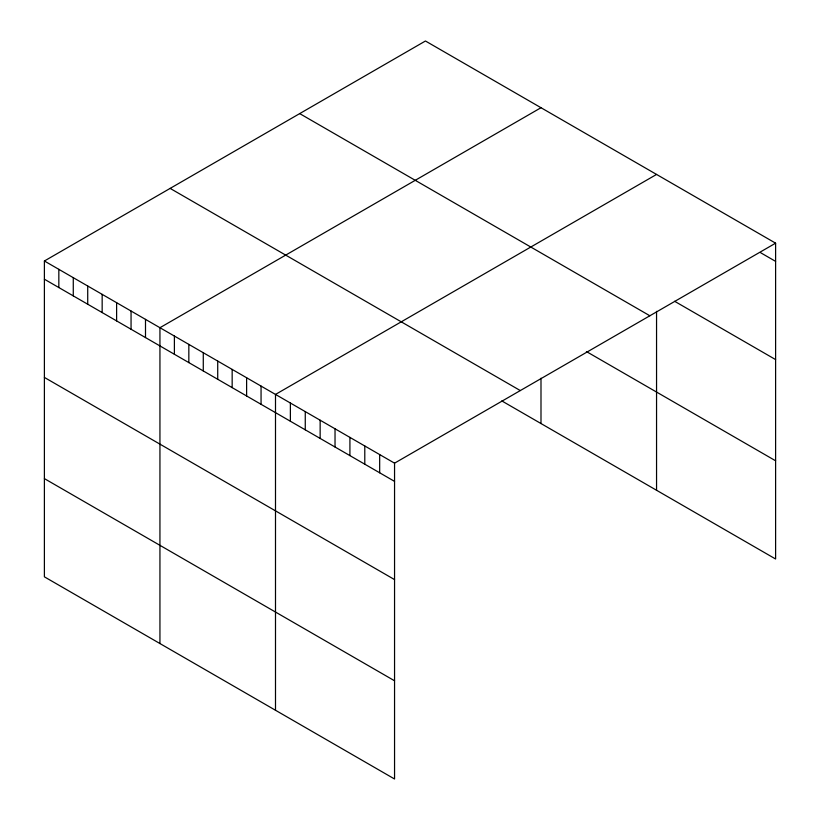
<?xml version="1.0" encoding="UTF-8"?>
<svg xmlns="http://www.w3.org/2000/svg" width="820" height="820" viewBox="0 0 820 820"><rect width="100%" height="100%" fill="white"/><g stroke="black" fill="none" stroke-linecap="round" stroke-linejoin="round"><path stroke-width="1.23" d="M775.607 243.171L394.553 463.167L394.553 779L44.393 576.829L44.393 260.996L425.447 41L775.607 243.171L775.607 559.004L501.789 400.908M540.995 107.717L159.941 327.713L159.941 643.546M656.553 174.434L275.499 394.43L275.499 710.264M760.724 252.785L775.607 261.375M674.624 301.288L775.607 359.59M299.7 113.601L649.86 315.772M586.392 351.544L775.607 460.789M170.14 188.395L520.3 390.566M44.393 260.996L394.553 463.167M44.393 279.21L394.553 481.381M44.393 377.425L394.553 579.596M44.393 478.613L394.553 680.784M656.553 311.333L656.553 490.268M540.995 378.215L540.995 423.55M379.67 454.577L379.67 472.791M364.787 445.977L364.787 464.192M349.914 437.388L349.914 455.602M335.031 428.798L335.031 447.013M320.148 420.209L320.148 438.423M305.265 411.609L305.265 429.823M290.382 403.02L290.382 421.234M261.057 386.087L261.057 404.301M246.615 377.753L246.615 395.968M232.162 369.41L232.162 387.624M217.72 361.077L217.72 379.281M203.278 352.733L203.278 370.947M188.836 344.39L188.836 362.604M174.393 336.056L174.393 354.271M145.499 319.38L145.499 337.584M131.056 311.036L131.056 329.25M116.614 302.693L116.614 320.907M102.162 294.359L102.162 312.574M87.719 286.016L87.719 304.23M73.277 277.683L73.277 295.887M58.835 269.339L58.835 287.553"/></g></svg>
